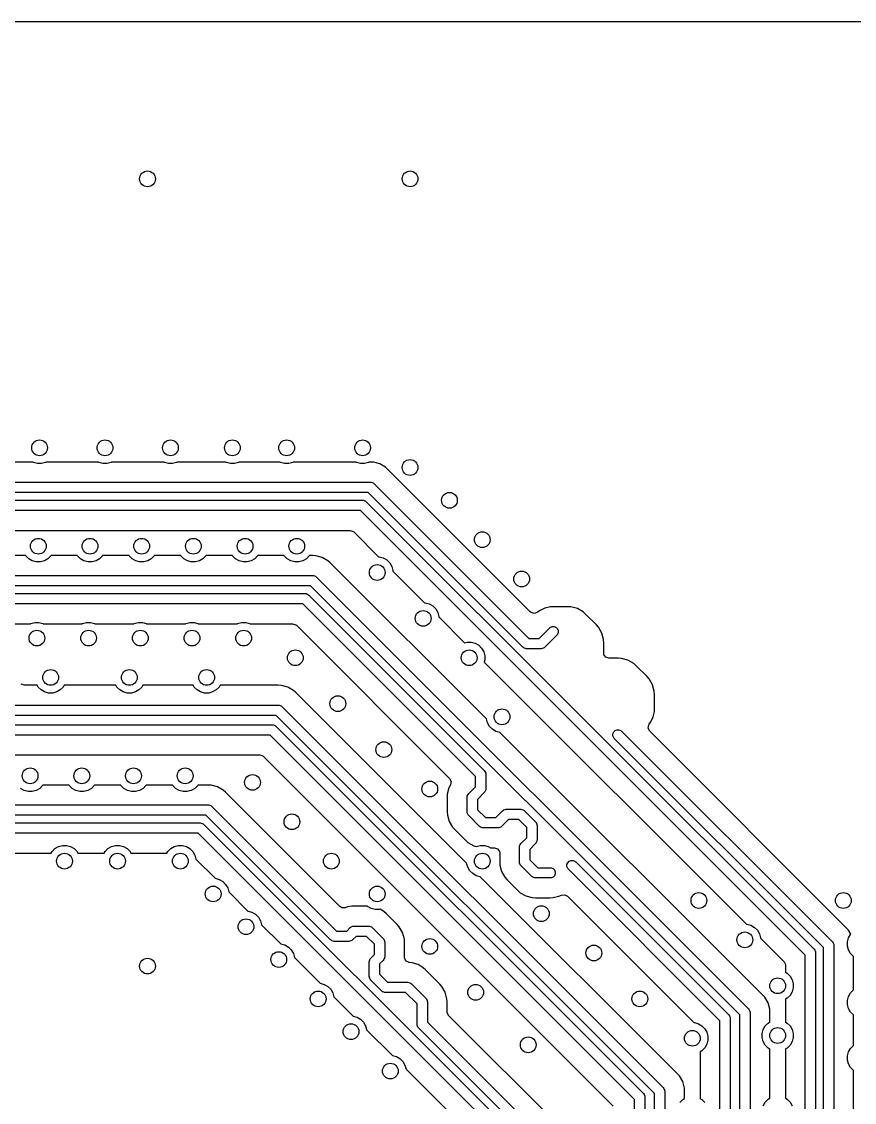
# Model space of a CAD drawing. Header units: inches. Extents: x 5.8 to 18, y -6.4 to -1.3.
# Drawn here: x 14.84 to 15.474, y -4.842 to -4.018 of the extents above; entities that cross this region are included whole.
import ezdxf

# ---------------------------------------------------------------- set-up
doc = ezdxf.new("R2010")
doc.units = ezdxf.units.IN
doc.header["$MEASUREMENT"] = 0
doc.layers.add('F.Cu', color=13, linetype='CONTINUOUS', true_color=0xc83434)

msp = doc.modelspace()

# ---------------------------------------------------------------- linework, layer by layer
at = {"layer": 'F.Cu', "linetype": 'CONTINUOUS'}
for p, q in [((14.19866, -4.01842), (17.89945, -4.01842)), ((14.84845, -4.35418), (14.81313, -4.35418)), ((14.84873, -4.35434), (14.84845, -4.35418)), ((14.85176, -4.35515), (14.84873, -4.35434)), ((14.85489, -4.35515), (14.85176, -4.35515)), ((14.85792, -4.35434), (14.85489, -4.35515)), ((14.85821, -4.35418), (14.85792, -4.35434)), ((14.89829, -4.35418), (14.85821, -4.35418)), ((14.89857, -4.35434), (14.89829, -4.35418)), ((14.9016, -4.35515), (14.89857, -4.35434)), ((14.90474, -4.35515), (14.9016, -4.35515)), ((14.90776, -4.35434), (14.90474, -4.35515)), ((14.90805, -4.35418), (14.90776, -4.35434)), ((14.94815, -4.35418), (14.90805, -4.35418)), ((14.94844, -4.35434), (14.94815, -4.35418)), ((14.95146, -4.35515), (14.94844, -4.35434)), ((14.9546, -4.35515), (14.95146, -4.35515)), ((14.95763, -4.35434), (14.9546, -4.35515)), ((14.95791, -4.35418), (14.95763, -4.35434)), ((14.99534, -4.35418), (14.95791, -4.35418)), ((14.99562, -4.35434), (14.99534, -4.35418)), ((14.99865, -4.35515), (14.99562, -4.35434)), ((15.00178, -4.35515), (14.99865, -4.35515)), ((15.00481, -4.35434), (15.00178, -4.35515)), ((15.0051, -4.35418), (15.00481, -4.35434)), ((15.03669, -4.35418), (15.0051, -4.35418)), ((15.03698, -4.35434), (15.03669, -4.35418)), ((15.04001, -4.35515), (15.03698, -4.35434)), ((15.04314, -4.35515), (15.04001, -4.35515)), ((15.04617, -4.35434), (15.04314, -4.35515)), ((15.04646, -4.35418), (15.04617, -4.35434)), ((15.09451, -4.35418), (15.04646, -4.35418)), ((15.09479, -4.35434), (15.09451, -4.35418)), ((15.09782, -4.35515), (15.09479, -4.35434)), ((15.10096, -4.35515), (15.09782, -4.35515)), ((15.10398, -4.35434), (15.10096, -4.35515)), ((15.10427, -4.35418), (15.10398, -4.35434)), ((15.10511, -4.35418), (15.10427, -4.35418)), ((15.10763, -4.35423), (15.10511, -4.35418)), ((15.11252, -4.3555), (15.10763, -4.35423)), ((15.11689, -4.35802), (15.11252, -4.3555)), ((15.11871, -4.35974), (15.11689, -4.35802)), ((15.22713, -4.46836), (15.11871, -4.35974)), ((14.48809, -4.36931), (15.10516, -4.36931)), ((15.10516, -4.36931), (15.10593, -4.36939)), ((15.10593, -4.36939), (15.10734, -4.36997)), ((15.10734, -4.36997), (15.10794, -4.37046)), ((15.10794, -4.37046), (15.22596, -4.48848)), ((15.10353, -4.37719), (14.48646, -4.37719)), ((15.22155, -4.49521), (15.10353, -4.37719)), ((14.50797, -4.38317), (15.09941, -4.38317)), ((15.09941, -4.38317), (15.10018, -4.38324)), ((15.10018, -4.38324), (15.1016, -4.38383)), ((15.1016, -4.38383), (15.10219, -4.38432)), ((15.10219, -4.38432), (15.44334, -4.72546)), ((15.09778, -4.39104), (14.5096, -4.39104)), ((15.43661, -4.72988), (15.09778, -4.39104)), ((14.6211, -4.40622), (15.0898, -4.40622)), ((15.0898, -4.40622), (15.09215, -4.40698)), ((15.09215, -4.40698), (15.09263, -4.40739)), ((15.09263, -4.40739), (15.1116, -4.42634)), ((14.84281, -4.42544), (14.82263, -4.42544)), ((14.84288, -4.42556), (14.84281, -4.42544)), ((14.84509, -4.42777), (14.84288, -4.42556)), ((14.84781, -4.42934), (14.84509, -4.42777)), ((14.85083, -4.43015), (14.84781, -4.42934)), ((14.85397, -4.43015), (14.85083, -4.43015)), ((14.857, -4.42934), (14.85397, -4.43015)), ((14.85971, -4.42777), (14.857, -4.42934)), ((14.86193, -4.42556), (14.85971, -4.42777)), ((14.862, -4.42544), (14.86193, -4.42556)), ((14.88218, -4.42544), (14.862, -4.42544)), ((14.88225, -4.42556), (14.88218, -4.42544)), ((14.88446, -4.42777), (14.88225, -4.42556)), ((14.88718, -4.42934), (14.88446, -4.42777)), ((14.8902, -4.43015), (14.88718, -4.42934)), ((14.89334, -4.43015), (14.8902, -4.43015)), ((14.89637, -4.42934), (14.89334, -4.43015)), ((14.89908, -4.42777), (14.89637, -4.42934)), ((14.9013, -4.42556), (14.89908, -4.42777)), ((14.90137, -4.42544), (14.9013, -4.42556)), ((14.92155, -4.42544), (14.90137, -4.42544)), ((14.92162, -4.42556), (14.92155, -4.42544)), ((14.92383, -4.42777), (14.92162, -4.42556)), ((14.92655, -4.42934), (14.92383, -4.42777)), ((14.92957, -4.43015), (14.92655, -4.42934)), ((14.93271, -4.43015), (14.92957, -4.43015)), ((14.93574, -4.42934), (14.93271, -4.43015)), ((14.93845, -4.42777), (14.93574, -4.42934)), ((14.94067, -4.42556), (14.93845, -4.42777)), ((14.94074, -4.42544), (14.94067, -4.42556)), ((14.96092, -4.42544), (14.94074, -4.42544)), ((14.96099, -4.42556), (14.96092, -4.42544)), ((14.9632, -4.42777), (14.96099, -4.42556)), ((14.96592, -4.42934), (14.9632, -4.42777)), ((14.96894, -4.43015), (14.96592, -4.42934)), ((14.97208, -4.43015), (14.96894, -4.43015)), ((14.97511, -4.42934), (14.97208, -4.43015)), ((14.97782, -4.42777), (14.97511, -4.42934)), ((14.98004, -4.42556), (14.97782, -4.42777)), ((14.98011, -4.42544), (14.98004, -4.42556)), ((15.00029, -4.42544), (14.98011, -4.42544)), ((15.00036, -4.42556), (15.00029, -4.42544)), ((15.00257, -4.42777), (15.00036, -4.42556)), ((15.00529, -4.42934), (15.00257, -4.42777)), ((15.00831, -4.43015), (15.00529, -4.42934)), ((15.01145, -4.43015), (15.00831, -4.43015)), ((15.01448, -4.42934), (15.01145, -4.43015)), ((15.01719, -4.42777), (15.01448, -4.42934)), ((15.01941, -4.42556), (15.01719, -4.42777)), ((15.01948, -4.42544), (15.01941, -4.42556)), ((15.03966, -4.42544), (15.01948, -4.42544)), ((15.03973, -4.42556), (15.03966, -4.42544)), ((15.04194, -4.42777), (15.03973, -4.42556)), ((15.04466, -4.42934), (15.04194, -4.42777)), ((15.04768, -4.43015), (15.04466, -4.42934)), ((15.05082, -4.43015), (15.04768, -4.43015)), ((15.05385, -4.42934), (15.05082, -4.43015)), ((15.05656, -4.42777), (15.05385, -4.42934)), ((15.05878, -4.42556), (15.05656, -4.42777)), ((15.05885, -4.42544), (15.05878, -4.42556)), ((15.06122, -4.42544), (15.05885, -4.42544)), ((15.06373, -4.42549), (15.06122, -4.42544)), ((15.06862, -4.42676), (15.06373, -4.42549)), ((15.07299, -4.42928), (15.06862, -4.42676)), ((15.07481, -4.431), (15.07299, -4.42928)), ((15.19365, -4.54976), (15.07481, -4.431)), ((15.1116, -4.42634), (15.11212, -4.42634)), ((15.11212, -4.42634), (15.11515, -4.42715)), ((15.11515, -4.42715), (15.11786, -4.42872)), ((15.11786, -4.42872), (15.12008, -4.43094)), ((15.12008, -4.43094), (15.12164, -4.43365)), ((15.12164, -4.43365), (15.12246, -4.43668)), ((15.12246, -4.43668), (15.12246, -4.43719)), ((15.12246, -4.43719), (15.14662, -4.46134)), ((14.62811, -4.44043), (15.0613, -4.44043)), ((15.0613, -4.44043), (15.06207, -4.44051)), ((15.06207, -4.44051), (15.06207, -4.44051)), ((15.06207, -4.44051), (15.06207, -4.44051)), ((15.06207, -4.44051), (15.06349, -4.4411)), ((15.06349, -4.4411), (15.06408, -4.44159)), ((15.06408, -4.44159), (15.39334, -4.77086)), ((15.05967, -4.44831), (14.62648, -4.44831)), ((14.6265, -4.45431), (15.05555, -4.45431)), ((15.05555, -4.45431), (15.05632, -4.45439)), ((15.05632, -4.45439), (15.05774, -4.45497)), ((15.05774, -4.45497), (15.05834, -4.45546)), ((15.05834, -4.45546), (15.19211, -4.58924)), ((15.38661, -4.77527), (15.05967, -4.44831)), ((15.05392, -4.46219), (14.62813, -4.46219)), ((15.18539, -4.59366), (15.05392, -4.46219)), ((15.14662, -4.46134), (15.14712, -4.46134)), ((15.14712, -4.46134), (15.15015, -4.46215)), ((15.15015, -4.46215), (15.15286, -4.46372)), ((15.15286, -4.46372), (15.15508, -4.46594)), ((15.15508, -4.46594), (15.15664, -4.46865)), ((15.15664, -4.46865), (15.15746, -4.47168)), ((15.15746, -4.47168), (15.15746, -4.47217)), ((15.15746, -4.47217), (15.17713, -4.49184)), ((15.22767, -4.46881), (15.22713, -4.46836)), ((15.23003, -4.46953), (15.22767, -4.46881)), ((15.23237, -4.46872), (15.23003, -4.46953)), ((15.23415, -4.46738), (15.23237, -4.46872)), ((15.23812, -4.46547), (15.23415, -4.46738)), ((15.24242, -4.46448), (15.23812, -4.46547)), ((15.24459, -4.46441), (15.24242, -4.46448)), ((15.25567, -4.46441), (15.24459, -4.46441)), ((15.25812, -4.46451), (15.25567, -4.46441)), ((15.26296, -4.46583), (15.25812, -4.46451)), ((15.26731, -4.46832), (15.26296, -4.46583)), ((15.26913, -4.47001), (15.26731, -4.46832)), ((15.27748, -4.47816), (15.26913, -4.47001)), ((14.81676, -4.47728), (14.84651, -4.47728)), ((14.84651, -4.47728), (14.84672, -4.47715)), ((14.84672, -4.47715), (14.84975, -4.47634)), ((14.84975, -4.47634), (14.85289, -4.47634)), ((14.85289, -4.47634), (14.85591, -4.47715)), ((14.85591, -4.47715), (14.85613, -4.47728)), ((14.85613, -4.47728), (14.88588, -4.47728)), ((14.88588, -4.47728), (14.88609, -4.47715)), ((14.88609, -4.47715), (14.88912, -4.47634)), ((14.88912, -4.47634), (14.89226, -4.47634)), ((14.89226, -4.47634), (14.89528, -4.47715)), ((14.89528, -4.47715), (14.8955, -4.47728)), ((14.8955, -4.47728), (14.92525, -4.47728)), ((14.92525, -4.47728), (14.92546, -4.47715)), ((14.92546, -4.47715), (14.92849, -4.47634)), ((14.92849, -4.47634), (14.93163, -4.47634)), ((14.93163, -4.47634), (14.93465, -4.47715)), ((14.93465, -4.47715), (14.93487, -4.47728)), ((14.93487, -4.47728), (14.96462, -4.47728)), ((14.96462, -4.47728), (14.96483, -4.47715)), ((14.96483, -4.47715), (14.96786, -4.47634)), ((14.96786, -4.47634), (14.971, -4.47634)), ((14.971, -4.47634), (14.97402, -4.47715)), ((14.97402, -4.47715), (14.97424, -4.47728)), ((14.97424, -4.47728), (15.00399, -4.47728)), ((15.00399, -4.47728), (15.0042, -4.47715)), ((15.0042, -4.47715), (15.00723, -4.47634)), ((15.00723, -4.47634), (15.01037, -4.47634)), ((15.01037, -4.47634), (15.01339, -4.47715)), ((15.01339, -4.47715), (15.01361, -4.47728)), ((15.01361, -4.47728), (15.0461, -4.47728)), ((15.0461, -4.47728), (15.04845, -4.47804)), ((15.04845, -4.47804), (15.04893, -4.47845)), ((15.04893, -4.47845), (15.16567, -4.59538)), ((15.23384, -4.48848), (15.24174, -4.48057)), ((15.24174, -4.48057), (15.24234, -4.48008)), ((15.24234, -4.48008), (15.24376, -4.47949)), ((15.24376, -4.47949), (15.24529, -4.47948)), ((15.24529, -4.47948), (15.24671, -4.48007)), ((15.24671, -4.48007), (15.2478, -4.48116)), ((15.27914, -4.47997), (15.27748, -4.47816)), ((15.28165, -4.48439), (15.27914, -4.47997)), ((15.22596, -4.48848), (15.23384, -4.48848)), ((15.24731, -4.48613), (15.23826, -4.4952)), ((15.2478, -4.48553), (15.24731, -4.48613)), ((15.2478, -4.48116), (15.24839, -4.48257)), ((15.24839, -4.48411), (15.2478, -4.48553)), ((15.24839, -4.48257), (15.24839, -4.48411)), ((15.28296, -4.48929), (15.28165, -4.48439)), ((15.17713, -4.49184), (15.17898, -4.49134)), ((15.17898, -4.49134), (15.18212, -4.49134)), ((15.18212, -4.49134), (15.18515, -4.49215)), ((15.18515, -4.49215), (15.18786, -4.49372)), ((15.18786, -4.49372), (15.19008, -4.49594)), ((15.19008, -4.49594), (15.19164, -4.49865)), ((15.22214, -4.49569), (15.22155, -4.49521)), ((15.22256, -4.49587), (15.22214, -4.49569)), ((15.22356, -4.49628), (15.22256, -4.49587)), ((15.22433, -4.49636), (15.22356, -4.49628)), ((15.23547, -4.49636), (15.22433, -4.49636)), ((15.23624, -4.49628), (15.23547, -4.49636)), ((15.23695, -4.49599), (15.23624, -4.49628)), ((15.23624, -4.49628), (15.23624, -4.49628)), ((15.23624, -4.49628), (15.23624, -4.49628)), ((15.23766, -4.49569), (15.23695, -4.49599)), ((15.23826, -4.4952), (15.23766, -4.49569)), ((15.23766, -4.49569), (15.23766, -4.49569)), ((15.23766, -4.49569), (15.23766, -4.49569)), ((15.28305, -4.49178), (15.28296, -4.48929)), ((15.28305, -4.49959), (15.28305, -4.49178)), ((15.19164, -4.49865), (15.19246, -4.50168)), ((15.19246, -4.50482), (15.19196, -4.50666)), ((15.19246, -4.50168), (15.19246, -4.50482)), ((15.28324, -4.50082), (15.28305, -4.49959)), ((15.2847, -4.50282), (15.28324, -4.50082)), ((15.28705, -4.50359), (15.2847, -4.50282)), ((15.2942, -4.50359), (15.28705, -4.50359)), ((15.29664, -4.50374), (15.2942, -4.50359)), ((15.3015, -4.50514), (15.29664, -4.50374)), ((15.30588, -4.50768), (15.3015, -4.50514)), ((15.19196, -4.50666), (15.39177, -4.70634)), ((15.30772, -4.50938), (15.30588, -4.50768)), ((15.31606, -4.51753), (15.30772, -4.50938)), ((15.31772, -4.51934), (15.31606, -4.51753)), ((15.32023, -4.52376), (15.31772, -4.51934)), ((14.84157, -4.52426), (14.83922, -4.52349)), ((14.85153, -4.52426), (14.84157, -4.52426)), ((14.85228, -4.52556), (14.85153, -4.52426)), ((14.8545, -4.52777), (14.85228, -4.52556)), ((14.85722, -4.52934), (14.8545, -4.52777)), ((14.86024, -4.53015), (14.85722, -4.52934)), ((14.86338, -4.53015), (14.86024, -4.53015)), ((14.86641, -4.52934), (14.86338, -4.53015)), ((14.86912, -4.52777), (14.86641, -4.52934)), ((14.87134, -4.52556), (14.86912, -4.52777)), ((14.87209, -4.52426), (14.87134, -4.52556)), ((14.91145, -4.52426), (14.87209, -4.52426)), ((14.91221, -4.52556), (14.91145, -4.52426)), ((14.91442, -4.52777), (14.91221, -4.52556)), ((14.91714, -4.52934), (14.91442, -4.52777)), ((14.92016, -4.53015), (14.91714, -4.52934)), ((14.9233, -4.53015), (14.92016, -4.53015)), ((14.92633, -4.52934), (14.9233, -4.53015)), ((14.92904, -4.52777), (14.92633, -4.52934)), ((14.93126, -4.52556), (14.92904, -4.52777)), ((14.93201, -4.52426), (14.93126, -4.52556)), ((14.97031, -4.52426), (14.93201, -4.52426)), ((14.97106, -4.52556), (14.97031, -4.52426)), ((14.97328, -4.52777), (14.97106, -4.52556)), ((14.976, -4.52934), (14.97328, -4.52777)), ((14.97902, -4.53015), (14.976, -4.52934)), ((14.98216, -4.53015), (14.97902, -4.53015)), ((14.98519, -4.52934), (14.98216, -4.53015)), ((14.9879, -4.52777), (14.98519, -4.52934)), ((14.99012, -4.52556), (14.9879, -4.52777)), ((14.99087, -4.52426), (14.99012, -4.52556)), ((15.03504, -4.52426), (14.99087, -4.52426)), ((15.03755, -4.52431), (15.03504, -4.52426)), ((15.04244, -4.52558), (15.03755, -4.52431)), ((15.04681, -4.5281), (15.04244, -4.52558)), ((15.04863, -4.52982), (15.04681, -4.5281)), ((15.17865, -4.65984), (15.04863, -4.52982)), ((15.32154, -4.52866), (15.32023, -4.52376)), ((15.32163, -4.53115), (15.32154, -4.52866)), ((15.32163, -4.5421), (15.32163, -4.53115)), ((14.8298, -4.53931), (15.03516, -4.53931)), ((15.03516, -4.53931), (15.03593, -4.53939)), ((15.03593, -4.53939), (15.03734, -4.53997)), ((15.03734, -4.53997), (15.03794, -4.54046)), ((15.03794, -4.54046), (15.32834, -4.83086)), ((15.32075, -4.54835), (15.32162, -4.54423)), ((15.32162, -4.54423), (15.32163, -4.5421)), ((14.6188, -4.55431), (15.03055, -4.55431)), ((15.03353, -4.54719), (14.82817, -4.54719)), ((15.03055, -4.55431), (15.03132, -4.55439)), ((15.03132, -4.55439), (15.03274, -4.55497)), ((15.03274, -4.55497), (15.03334, -4.55546)), ((15.32161, -4.83527), (15.03353, -4.54719)), ((15.19365, -4.54982), (15.19365, -4.54976)), ((15.19446, -4.55284), (15.19365, -4.54982)), ((15.19602, -4.55556), (15.19446, -4.55284)), ((15.31695, -4.5569), (15.31734, -4.55446)), ((15.31734, -4.55446), (15.31769, -4.55389)), ((15.31769, -4.55389), (15.31897, -4.55218)), ((15.31897, -4.55218), (15.32075, -4.54835)), ((15.02892, -4.56219), (14.61717, -4.56219)), ((15.30661, -4.83988), (15.02892, -4.56219)), ((15.03334, -4.55546), (15.31334, -4.83546)), ((15.19824, -4.55777), (15.19602, -4.55556)), ((15.20096, -4.55934), (15.19824, -4.55777)), ((15.20398, -4.56015), (15.20096, -4.55934)), ((15.20404, -4.56015), (15.20398, -4.56015)), ((15.40404, -4.76003), (15.20404, -4.56015)), ((15.29006, -4.56124), (15.29064, -4.55982)), ((15.29006, -4.56278), (15.29006, -4.56124)), ((15.29064, -4.5642), (15.29006, -4.56278)), ((15.29064, -4.55982), (15.29173, -4.55873)), ((15.29173, -4.55873), (15.29315, -4.55815)), ((15.29315, -4.55815), (15.29469, -4.55815)), ((15.29469, -4.55815), (15.2961, -4.55873)), ((15.2961, -4.55873), (15.2967, -4.55922)), ((15.2967, -4.55922), (15.45721, -4.71972)), ((15.31808, -4.55911), (15.31695, -4.5569)), ((15.46784, -4.70907), (15.31808, -4.55911)), ((15.29113, -4.56479), (15.29064, -4.5642)), ((15.45049, -4.72413), (15.29113, -4.56479)), ((14.61721, -4.57728), (15.0211, -4.57728)), ((15.0211, -4.57728), (15.02345, -4.57804)), ((15.02345, -4.57804), (15.02393, -4.57845)), ((15.02393, -4.57845), (15.29027, -4.84499)), ((15.16567, -4.59538), (15.16679, -4.59759)), ((15.18539, -4.60154), (15.18539, -4.59366)), ((15.19211, -4.58924), (15.1926, -4.58984)), ((15.1926, -4.58984), (15.19319, -4.59126)), ((15.19319, -4.59126), (15.19327, -4.59203)), ((15.19327, -4.59203), (15.19327, -4.60317)), ((14.84155, -4.60434), (14.83883, -4.60277)), ((14.84457, -4.60515), (14.84155, -4.60434)), ((14.85074, -4.60434), (14.84771, -4.60515)), ((14.85345, -4.60277), (14.85074, -4.60434)), ((14.85567, -4.60056), (14.85345, -4.60277)), ((14.85585, -4.60024), (14.85567, -4.60056)), ((14.8758, -4.60024), (14.85585, -4.60024)), ((14.87599, -4.60056), (14.8758, -4.60024)), ((14.8782, -4.60277), (14.87599, -4.60056)), ((14.88092, -4.60434), (14.8782, -4.60277)), ((14.88394, -4.60515), (14.88092, -4.60434)), ((14.89011, -4.60434), (14.88708, -4.60515)), ((14.89282, -4.60277), (14.89011, -4.60434)), ((14.89504, -4.60056), (14.89282, -4.60277)), ((14.89522, -4.60024), (14.89504, -4.60056)), ((14.91517, -4.60024), (14.89522, -4.60024)), ((14.91536, -4.60056), (14.91517, -4.60024)), ((14.91757, -4.60277), (14.91536, -4.60056)), ((14.92029, -4.60434), (14.91757, -4.60277)), ((14.92331, -4.60515), (14.92029, -4.60434)), ((14.92948, -4.60434), (14.92645, -4.60515)), ((14.93219, -4.60277), (14.92948, -4.60434)), ((14.93441, -4.60056), (14.93219, -4.60277)), ((14.93459, -4.60024), (14.93441, -4.60056)), ((14.95454, -4.60024), (14.93459, -4.60024)), ((14.95473, -4.60056), (14.95454, -4.60024)), ((14.95694, -4.60277), (14.95473, -4.60056)), ((14.95966, -4.60434), (14.95694, -4.60277)), ((14.96268, -4.60515), (14.95966, -4.60434)), ((14.96885, -4.60434), (14.96582, -4.60515)), ((14.97156, -4.60277), (14.96885, -4.60434)), ((14.97378, -4.60056), (14.97156, -4.60277)), ((14.97396, -4.60024), (14.97378, -4.60056)), ((14.98149, -4.60024), (14.97396, -4.60024)), ((14.98401, -4.60029), (14.98149, -4.60024)), ((14.9889, -4.60157), (14.98401, -4.60029)), ((14.99327, -4.60408), (14.9889, -4.60157)), ((14.99509, -4.6058), (14.99327, -4.60408)), ((15.16518, -4.60231), (15.16392, -4.60717)), ((15.16636, -4.60009), (15.16518, -4.60231)), ((15.1664, -4.60003), (15.16636, -4.60009)), ((15.16679, -4.59759), (15.1664, -4.60003)), ((15.18019, -4.60674), (15.18539, -4.60154)), ((15.19302, -4.60434), (15.1926, -4.60536)), ((15.19319, -4.60394), (15.19302, -4.60434)), ((15.19327, -4.60317), (15.19319, -4.60394)), ((14.84771, -4.60515), (14.84457, -4.60515)), ((14.88708, -4.60515), (14.88394, -4.60515)), ((14.92645, -4.60515), (14.92331, -4.60515)), ((14.96582, -4.60515), (14.96268, -4.60515)), ((15.08205, -4.69277), (14.99509, -4.6058)), ((15.16392, -4.60717), (15.16388, -4.60966)), ((15.16388, -4.60966), (15.16388, -4.62059)), ((15.17904, -4.60953), (15.17911, -4.60876)), ((15.17904, -4.62067), (15.17904, -4.60953)), ((15.17911, -4.60876), (15.1797, -4.60734)), ((15.1797, -4.60734), (15.18019, -4.60674)), ((15.19211, -4.60595), (15.18691, -4.61116)), ((15.18691, -4.61116), (15.18691, -4.61904)), ((15.1926, -4.60536), (15.19211, -4.60595)), ((14.55461, -4.61526), (14.9815, -4.61526)), ((14.9815, -4.61526), (14.98226, -4.61533)), ((14.98226, -4.61533), (14.98368, -4.61592)), ((14.98368, -4.61592), (14.98428, -4.61641)), ((14.98428, -4.61641), (15.07945, -4.71157)), ((15.16388, -4.62059), (15.16395, -4.6231)), ((15.17911, -4.62144), (15.17904, -4.62067)), ((15.18691, -4.61904), (15.19295, -4.62508)), ((15.20083, -4.62508), (15.20603, -4.61987)), ((15.20603, -4.61987), (15.20663, -4.61938)), ((15.20663, -4.61938), (15.20705, -4.61921)), ((15.20705, -4.61921), (15.20805, -4.6188)), ((15.20805, -4.6188), (15.20882, -4.61872)), ((15.20882, -4.61872), (15.21996, -4.61872)), ((15.21996, -4.61872), (15.22073, -4.6188)), ((15.22073, -4.6188), (15.22215, -4.61938)), ((15.22215, -4.61938), (15.22274, -4.61987)), ((15.22274, -4.61987), (15.23109, -4.62822)), ((14.97987, -4.62313), (14.55624, -4.62313)), ((14.56035, -4.62911), (14.97575, -4.62911)), ((14.97575, -4.62911), (14.97652, -4.62919)), ((15.07503, -4.7183), (14.97987, -4.62313)), ((15.16395, -4.6231), (15.16528, -4.628)), ((15.16528, -4.628), (15.16786, -4.63236)), ((15.1797, -4.62286), (15.17911, -4.62144)), ((15.18019, -4.62345), (15.1797, -4.62286)), ((15.18853, -4.6318), (15.18019, -4.62345)), ((15.19295, -4.62508), (15.20083, -4.62508)), ((15.21045, -4.62659), (15.20524, -4.6318)), ((15.21833, -4.62659), (15.21045, -4.62659)), ((15.22437, -4.63263), (15.21833, -4.62659)), ((15.23109, -4.62822), (15.23158, -4.62882)), ((15.23158, -4.62882), (15.23158, -4.62882)), ((15.23158, -4.62882), (15.23217, -4.63024)), ((14.97412, -4.63699), (14.56199, -4.63699)), ((15.24161, -4.90449), (14.97412, -4.63699)), ((14.97652, -4.62919), (14.97794, -4.62978)), ((14.97794, -4.62978), (14.97853, -4.63027)), ((14.97853, -4.63027), (15.24834, -4.90007)), ((15.16786, -4.63236), (15.16962, -4.63418)), ((15.16962, -4.63418), (15.17783, -4.64239)), ((15.18913, -4.63229), (15.18853, -4.6318)), ((15.1893, -4.63236), (15.18913, -4.63229)), ((15.19055, -4.63288), (15.1893, -4.63236)), ((15.19132, -4.63295), (15.19055, -4.63288)), ((15.20246, -4.63295), (15.19132, -4.63295)), ((15.20323, -4.63288), (15.20246, -4.63295)), ((15.20465, -4.63229), (15.20323, -4.63288)), ((15.20524, -4.6318), (15.20465, -4.63229)), ((15.22437, -4.64052), (15.22437, -4.63263)), ((15.23217, -4.63024), (15.23224, -4.631)), ((15.23224, -4.631), (15.23224, -4.64215)), ((15.17783, -4.64239), (15.17966, -4.64412)), ((15.17966, -4.64412), (15.18406, -4.64668)), ((15.21923, -4.6462), (15.21952, -4.6455)), ((15.21952, -4.6455), (15.21952, -4.64549)), ((15.21952, -4.64549), (15.21952, -4.64549)), ((15.21952, -4.64549), (15.21953, -4.64549)), ((15.21953, -4.64549), (15.22001, -4.6449)), ((15.22001, -4.6449), (15.22437, -4.64052)), ((15.2311, -4.64492), (15.22673, -4.6493)), ((15.23158, -4.64434), (15.2311, -4.64492)), ((15.23188, -4.64361), (15.23158, -4.64433)), ((15.23158, -4.64433), (15.23158, -4.64433)), ((15.23158, -4.64433), (15.23158, -4.64433)), ((15.23158, -4.64433), (15.23158, -4.64434)), ((15.23217, -4.64291), (15.23188, -4.64361)), ((15.23224, -4.64215), (15.23217, -4.6429)), ((15.23217, -4.6429), (15.23217, -4.64291)), ((15.23217, -4.64291), (15.23217, -4.64291)), ((15.23217, -4.64291), (15.23217, -4.64291)), ((14.83488, -4.65208), (14.86216, -4.65208)), ((14.86216, -4.65208), (14.86282, -4.65094)), ((14.86282, -4.65094), (14.86503, -4.64872)), ((14.86503, -4.64872), (14.86775, -4.64715)), ((14.86775, -4.64715), (14.87078, -4.64634)), ((14.87078, -4.64634), (14.87391, -4.64634)), ((14.87391, -4.64634), (14.87694, -4.64715)), ((14.87694, -4.64715), (14.87965, -4.64872)), ((14.87965, -4.64872), (14.88187, -4.65094)), ((14.88187, -4.65094), (14.88253, -4.65208)), ((14.88253, -4.65208), (14.90257, -4.65208)), ((14.90257, -4.65208), (14.90323, -4.65094)), ((14.90323, -4.65094), (14.90545, -4.64872)), ((14.90545, -4.64872), (14.90816, -4.64715)), ((14.90816, -4.64715), (14.91119, -4.64634)), ((14.91119, -4.64634), (14.91432, -4.64634)), ((14.91432, -4.64634), (14.91735, -4.64715)), ((14.91735, -4.64715), (14.92007, -4.64872)), ((14.92007, -4.64872), (14.92228, -4.65094)), ((14.92228, -4.65094), (14.92294, -4.65208)), ((14.92294, -4.65208), (14.95036, -4.65208)), ((14.95036, -4.65208), (14.95102, -4.65094)), ((14.95102, -4.65094), (14.95324, -4.64872)), ((14.95324, -4.64872), (14.95596, -4.64715)), ((14.95596, -4.64715), (14.95898, -4.64634)), ((14.95898, -4.64634), (14.96212, -4.64634)), ((14.96212, -4.64634), (14.96515, -4.64715)), ((14.96515, -4.64715), (14.96786, -4.64872)), ((14.96786, -4.64872), (14.97008, -4.65094)), ((14.97008, -4.65094), (14.97165, -4.65365)), ((14.97165, -4.65365), (14.97246, -4.65668)), ((15.18406, -4.64668), (15.18589, -4.64719)), ((15.18589, -4.64719), (15.18596, -4.64715)), ((15.18596, -4.64715), (15.18898, -4.64634)), ((15.18898, -4.64634), (15.19212, -4.64634)), ((15.19212, -4.64634), (15.19515, -4.64715)), ((15.19515, -4.64715), (15.19686, -4.64815)), ((15.19686, -4.64815), (15.19984, -4.64815)), ((15.19984, -4.64815), (15.20219, -4.64891)), ((15.20219, -4.64891), (15.20365, -4.65091)), ((15.20365, -4.65091), (15.20384, -4.65215)), ((15.20384, -4.65215), (15.20384, -4.65877)), ((15.21886, -4.64768), (15.21893, -4.64692)), ((15.21886, -4.6588), (15.21886, -4.64768)), ((15.21893, -4.64691), (15.21923, -4.6462)), ((15.21893, -4.64692), (15.21893, -4.64691)), ((15.21893, -4.64691), (15.21893, -4.64691)), ((15.21893, -4.64692), (15.21893, -4.64692)), ((15.22673, -4.6493), (15.22673, -4.65717)), ((14.97246, -4.65668), (14.97246, -4.6567)), ((14.97246, -4.6567), (14.9871, -4.67134)), ((15.17946, -4.66284), (15.17865, -4.65984)), ((15.20384, -4.65877), (15.20393, -4.66126)), ((15.20393, -4.66126), (15.20524, -4.66616)), ((15.21893, -4.65956), (15.21886, -4.6588)), ((15.21893, -4.65957), (15.21893, -4.65956)), ((15.21893, -4.65956), (15.21893, -4.65956)), ((15.21893, -4.65956), (15.21893, -4.65956)), ((15.21923, -4.66028), (15.21893, -4.65957)), ((15.21952, -4.66098), (15.21923, -4.66028)), ((15.21952, -4.66099), (15.21952, -4.66098)), ((15.22001, -4.66158), (15.21952, -4.66099)), ((15.21952, -4.66099), (15.21952, -4.66099)), ((15.21952, -4.66099), (15.21952, -4.66099)), ((15.22835, -4.66995), (15.22001, -4.66158)), ((15.22673, -4.65717), (15.23278, -4.66323)), ((15.25508, -4.66087), (15.25566, -4.65945)), ((15.25508, -4.6624), (15.25508, -4.66087)), ((15.25566, -4.65945), (15.25675, -4.65836)), ((15.25675, -4.65836), (15.25817, -4.65777)), ((15.25817, -4.65777), (15.25971, -4.65777)), ((15.25971, -4.65777), (15.26112, -4.65836)), ((15.26112, -4.65836), (15.26172, -4.65885)), ((15.26172, -4.65885), (15.37834, -4.77546)), ((15.18102, -4.66556), (15.17946, -4.66284)), ((15.18324, -4.66777), (15.18102, -4.66556)), ((15.18596, -4.66934), (15.18324, -4.66777)), ((15.18896, -4.67015), (15.18596, -4.66934)), ((15.33892, -4.82011), (15.18896, -4.67015)), ((15.20524, -4.66616), (15.20775, -4.67058)), ((15.22895, -4.67044), (15.22835, -4.66995)), ((15.23278, -4.66323), (15.24226, -4.66323)), ((15.24226, -4.66323), (15.24303, -4.6633)), ((15.24303, -4.6633), (15.24445, -4.66389)), ((15.24445, -4.66389), (15.24554, -4.66498)), ((15.24554, -4.66935), (15.24445, -4.67044)), ((15.24554, -4.66498), (15.24613, -4.6664)), ((15.24613, -4.66793), (15.24554, -4.66935)), ((15.24613, -4.6664), (15.24613, -4.66793)), ((15.25566, -4.66382), (15.25508, -4.6624)), ((15.25615, -4.66442), (15.25566, -4.66382)), ((15.37161, -4.77988), (15.25615, -4.66442)), ((14.9871, -4.67134), (14.98712, -4.67134)), ((14.98712, -4.67134), (14.99015, -4.67215)), ((14.99015, -4.67215), (14.99286, -4.67372)), ((14.99286, -4.67372), (14.99508, -4.67594)), ((14.99508, -4.67594), (14.99664, -4.67865)), ((15.20775, -4.67058), (15.20943, -4.67241)), ((15.20943, -4.67241), (15.21759, -4.68058)), ((15.22967, -4.67073), (15.22895, -4.67044)), ((15.22895, -4.67044), (15.22895, -4.67044)), ((15.22895, -4.67044), (15.22895, -4.67044)), ((15.23037, -4.67103), (15.22967, -4.67073)), ((15.23114, -4.6711), (15.23037, -4.67103)), ((15.23037, -4.67103), (15.23037, -4.67103)), ((15.23037, -4.67103), (15.23037, -4.67103)), ((15.24226, -4.6711), (15.23114, -4.6711)), ((15.24303, -4.67103), (15.24226, -4.6711)), ((15.24445, -4.67044), (15.24303, -4.67103)), ((14.99664, -4.67865), (14.99746, -4.68168)), ((14.99746, -4.68168), (14.99746, -4.6817)), ((14.99746, -4.6817), (15.0121, -4.69634)), ((15.21759, -4.68058), (15.21941, -4.68229)), ((15.21941, -4.68229), (15.22378, -4.68481)), ((15.22378, -4.68481), (15.22867, -4.68608)), ((15.22867, -4.68608), (15.23118, -4.68614)), ((15.23118, -4.68614), (15.2423, -4.68614)), ((15.2423, -4.68614), (15.2445, -4.68607)), ((15.2445, -4.68607), (15.2489, -4.68505)), ((15.2489, -4.68505), (15.25096, -4.68413)), ((15.25096, -4.68413), (15.25342, -4.68386)), ((15.25342, -4.68386), (15.25543, -4.68495)), ((15.25543, -4.68495), (15.35182, -4.78134)), ((15.08368, -4.69376), (15.08205, -4.69277)), ((15.08615, -4.69373), (15.08368, -4.69376)), ((15.08777, -4.69319), (15.08615, -4.69373)), ((15.09114, -4.6926), (15.08777, -4.69319)), ((15.0928, -4.69256), (15.09114, -4.6926)), ((15.10303, -4.69256), (15.0928, -4.69256)), ((15.10324, -4.69277), (15.10303, -4.69256)), ((15.10596, -4.69434), (15.10324, -4.69277)), ((15.10898, -4.69515), (15.10596, -4.69434)), ((15.11288, -4.69495), (15.11212, -4.69515)), ((15.11569, -4.69659), (15.11288, -4.69495)), ((15.0121, -4.69634), (15.01212, -4.69634)), ((15.01212, -4.69634), (15.01515, -4.69715)), ((15.01515, -4.69715), (15.01786, -4.69872)), ((15.01786, -4.69872), (15.02008, -4.70094)), ((15.02008, -4.70094), (15.02164, -4.70365)), ((15.11212, -4.69515), (15.10898, -4.69515)), ((15.11753, -4.69832), (15.11569, -4.69659)), ((15.12569, -4.70648), (15.11753, -4.69832)), ((15.02164, -4.70365), (15.02246, -4.70668)), ((15.02246, -4.70668), (15.02246, -4.7067)), ((15.02246, -4.7067), (15.0371, -4.72134)), ((15.08733, -4.71157), (15.09003, -4.70887)), ((15.09003, -4.70887), (15.09063, -4.70838)), ((15.09063, -4.70838), (15.09205, -4.70779)), ((15.09205, -4.70779), (15.09281, -4.70772)), ((15.09281, -4.70772), (15.10396, -4.70772)), ((15.10396, -4.70772), (15.10472, -4.70779)), ((15.10472, -4.70779), (15.10614, -4.70838)), ((15.10614, -4.70838), (15.10674, -4.70887)), ((15.10674, -4.70887), (15.11509, -4.71722)), ((15.12736, -4.70832), (15.12569, -4.70648)), ((15.12988, -4.71273), (15.12736, -4.70832)), ((15.39177, -4.70634), (15.39212, -4.70634)), ((15.39212, -4.70634), (15.39515, -4.70715)), ((15.39515, -4.70715), (15.39786, -4.70872)), ((15.39786, -4.70872), (15.40008, -4.71094)), ((15.40008, -4.71094), (15.40165, -4.71365)), ((15.46954, -4.71087), (15.46784, -4.70907)), ((15.47125, -4.71382), (15.46954, -4.71087)), ((15.07563, -4.71879), (15.07503, -4.7183)), ((15.07604, -4.71896), (15.07563, -4.71879)), ((15.07705, -4.71937), (15.07604, -4.71896)), ((15.07781, -4.71945), (15.07705, -4.71937)), ((15.08896, -4.71945), (15.07781, -4.71945)), ((15.07945, -4.71157), (15.08733, -4.71157)), ((15.08972, -4.71937), (15.08896, -4.71945)), ((15.09114, -4.71879), (15.08972, -4.71937)), ((15.09174, -4.7183), (15.09114, -4.71879)), ((15.09445, -4.71559), (15.09174, -4.7183)), ((15.10233, -4.71559), (15.09445, -4.71559)), ((15.10837, -4.72163), (15.10233, -4.71559)), ((15.11509, -4.71722), (15.11558, -4.71781)), ((15.11558, -4.71781), (15.11558, -4.71781)), ((15.11558, -4.71781), (15.11616, -4.71923)), ((15.11616, -4.71923), (15.11624, -4.72)), ((15.13119, -4.71763), (15.12988, -4.71273)), ((15.13128, -4.72013), (15.13119, -4.71763)), ((15.40165, -4.71365), (15.40246, -4.71668)), ((15.40246, -4.71668), (15.40246, -4.71703)), ((15.40246, -4.71703), (15.42039, -4.73495)), ((15.45721, -4.71972), (15.4577, -4.72031)), ((15.46865, -4.71979), (15.46946, -4.71676)), ((15.46946, -4.71676), (15.47102, -4.71405)), ((15.47102, -4.71405), (15.47125, -4.71382)), ((15.0371, -4.72134), (15.03712, -4.72134)), ((15.03712, -4.72134), (15.04015, -4.72215)), ((15.04015, -4.72215), (15.04286, -4.72372)), ((15.04286, -4.72372), (15.04508, -4.72594)), ((15.04508, -4.72594), (15.04664, -4.72865)), ((15.10837, -4.72951), (15.10837, -4.72163)), ((15.11624, -4.72), (15.11624, -4.73114)), ((15.13128, -4.73148), (15.13128, -4.72013)), ((15.44334, -4.72546), (15.44382, -4.72606)), ((15.44382, -4.72606), (15.44408, -4.72668)), ((15.44408, -4.72668), (15.44441, -4.72748)), ((15.44441, -4.72748), (15.44449, -4.72825)), ((15.45049, -4.9075), (15.45049, -4.72413)), ((15.4577, -4.72031), (15.4577, -4.72031)), ((15.4577, -4.72031), (15.4577, -4.72031)), ((15.4577, -4.72031), (15.45789, -4.72077)), ((15.45789, -4.72077), (15.45827, -4.72168)), ((15.45827, -4.72168), (15.45829, -4.72173)), ((15.45829, -4.72173), (15.45837, -4.7225)), ((15.45837, -4.7225), (15.45837, -4.90587)), ((15.46865, -4.72293), (15.46865, -4.71979)), ((15.46946, -4.72595), (15.46865, -4.72293)), ((15.47102, -4.72867), (15.46946, -4.72595)), ((15.04664, -4.72865), (15.04746, -4.73168)), ((15.04746, -4.73168), (15.04746, -4.7317)), ((15.04746, -4.7317), (15.0671, -4.75134)), ((15.10451, -4.735), (15.10458, -4.73423)), ((15.10451, -4.74614), (15.10451, -4.735)), ((15.10458, -4.73423), (15.10517, -4.73281)), ((15.10517, -4.73281), (15.10566, -4.73222)), ((15.10566, -4.73222), (15.10837, -4.72951)), ((15.11509, -4.73393), (15.11238, -4.73663)), ((15.11558, -4.73333), (15.11509, -4.73393)), ((15.11616, -4.73191), (15.11558, -4.73333)), ((15.11624, -4.73114), (15.11616, -4.73191)), ((15.13136, -4.73229), (15.13128, -4.73148)), ((15.13259, -4.73444), (15.13136, -4.73229)), ((15.13484, -4.73545), (15.13259, -4.73444)), ((15.13718, -4.73571), (15.13484, -4.73545)), ((15.14162, -4.73713), (15.13718, -4.73571)), ((15.42039, -4.73495), (15.42151, -4.73715)), ((15.43661, -4.91325), (15.43661, -4.72988)), ((15.44449, -4.72825), (15.44449, -4.91162)), ((15.47324, -4.73088), (15.47102, -4.72867)), ((15.4734, -4.73098), (15.47324, -4.73088)), ((15.4734, -4.75633), (15.4734, -4.73098)), ((15.11238, -4.73663), (15.11238, -4.74451)), ((15.1456, -4.73952), (15.14162, -4.73713)), ((15.14727, -4.74106), (15.1456, -4.73952)), ((15.15817, -4.75196), (15.14727, -4.74106)), ((15.42151, -4.73715), (15.42156, -4.73778)), ((15.42156, -4.73778), (15.42156, -4.74297)), ((15.42156, -4.74297), (15.42286, -4.74372)), ((15.42286, -4.74372), (15.42508, -4.74594)), ((15.0671, -4.75134), (15.06712, -4.75134)), ((15.06712, -4.75134), (15.07015, -4.75215)), ((15.07015, -4.75215), (15.07286, -4.75372)), ((15.10458, -4.74691), (15.10451, -4.74614)), ((15.10517, -4.74833), (15.10458, -4.74691)), ((15.10566, -4.74893), (15.10517, -4.74833)), ((15.11401, -4.75727), (15.10566, -4.74893)), ((15.11238, -4.74451), (15.11842, -4.75055)), ((15.11842, -4.75055), (15.1338, -4.75055)), ((15.1338, -4.75055), (15.13457, -4.75063)), ((15.13457, -4.75063), (15.13599, -4.75121)), ((15.13599, -4.75121), (15.13658, -4.7517)), ((15.13658, -4.7517), (15.14757, -4.76269)), ((15.15984, -4.75379), (15.15817, -4.75196)), ((15.42508, -4.74594), (15.42664, -4.74865)), ((15.42664, -4.74865), (15.42746, -4.75168)), ((15.42746, -4.75168), (15.42746, -4.75482)), ((15.07286, -4.75372), (15.07508, -4.75594)), ((15.07508, -4.75594), (15.07664, -4.75865)), ((15.07664, -4.75865), (15.07746, -4.76168)), ((15.1146, -4.75776), (15.11401, -4.75727)), ((15.11502, -4.75793), (15.1146, -4.75776)), ((15.11602, -4.75835), (15.11502, -4.75793)), ((15.11679, -4.75843), (15.11602, -4.75835)), ((15.13217, -4.75843), (15.11679, -4.75843)), ((15.14085, -4.7671), (15.13217, -4.75843)), ((15.16236, -4.75821), (15.15984, -4.75379)), ((15.16367, -4.76311), (15.16236, -4.75821)), ((15.40571, -4.76186), (15.40404, -4.76003)), ((15.42508, -4.76056), (15.42286, -4.76277)), ((15.42664, -4.75784), (15.42508, -4.76056)), ((15.42746, -4.75482), (15.42664, -4.75784)), ((15.46946, -4.76135), (15.47102, -4.75863)), ((15.47102, -4.75863), (15.47324, -4.75642)), ((15.47324, -4.75642), (15.4734, -4.75633)), ((15.07746, -4.76168), (15.07746, -4.7617)), ((15.07746, -4.7617), (15.0921, -4.77634)), ((15.14085, -4.78248), (15.14085, -4.7671)), ((15.14757, -4.76269), (15.14806, -4.76329)), ((15.14806, -4.76329), (15.14849, -4.76434)), ((15.14849, -4.76434), (15.14864, -4.7647)), ((15.14864, -4.7647), (15.14872, -4.76547)), ((15.14872, -4.76547), (15.14872, -4.78085)), ((15.16376, -4.7656), (15.16367, -4.76311)), ((15.16376, -4.77301), (15.16376, -4.7656)), ((15.40822, -4.76628), (15.40571, -4.76186)), ((15.40953, -4.77118), (15.40822, -4.76628)), ((15.42286, -4.76277), (15.42156, -4.76353)), ((15.42156, -4.76353), (15.42156, -4.78086)), ((15.46865, -4.76438), (15.46946, -4.76135)), ((15.46865, -4.76751), (15.46865, -4.76438)), ((15.46946, -4.77054), (15.46865, -4.76751)), ((15.0921, -4.77634), (15.09212, -4.77634)), ((15.09212, -4.77634), (15.09515, -4.77715)), ((15.09515, -4.77715), (15.09786, -4.77872)), ((15.16381, -4.77364), (15.16376, -4.77301)), ((15.16493, -4.77584), (15.16381, -4.77364)), ((15.27392, -4.88464), (15.16493, -4.77584)), ((15.37834, -4.77546), (15.37882, -4.77606)), ((15.37882, -4.77606), (15.37928, -4.77715)), ((15.37928, -4.77715), (15.37941, -4.77748)), ((15.38661, -5.01864), (15.38661, -4.77527)), ((15.39334, -4.77086), (15.39382, -4.77145)), ((15.39382, -4.77145), (15.39411, -4.77214)), ((15.39411, -4.77214), (15.39441, -4.77287)), ((15.39441, -4.77287), (15.39449, -4.77364)), ((15.39449, -4.77364), (15.39449, -5.01701)), ((15.40962, -4.77367), (15.40953, -4.77118)), ((15.40962, -4.78082), (15.40962, -4.77367)), ((15.47102, -4.77325), (15.46946, -4.77054)), ((15.47324, -4.77547), (15.47102, -4.77325)), ((15.4734, -4.77556), (15.47324, -4.77547)), ((15.4734, -4.79863), (15.4734, -4.77556)), ((15.09786, -4.77872), (15.10008, -4.78094)), ((15.10008, -4.78094), (15.10164, -4.78365)), ((15.10164, -4.78365), (15.10246, -4.78668)), ((15.14092, -4.78325), (15.14085, -4.78248)), ((15.14151, -4.78467), (15.14092, -4.78325)), ((15.142, -4.78526), (15.14151, -4.78467)), ((15.25661, -4.89988), (15.142, -4.78526)), ((15.14872, -4.78085), (15.26334, -4.89546)), ((15.35182, -4.78134), (15.35212, -4.78134)), ((15.35212, -4.78134), (15.35515, -4.78215)), ((15.35515, -4.78215), (15.35786, -4.78372)), ((15.35786, -4.78372), (15.36008, -4.78594)), ((15.37161, -5.02325), (15.37161, -4.77988)), ((15.37941, -4.77748), (15.37949, -4.77825)), ((15.37949, -4.77825), (15.37949, -5.02162)), ((15.40446, -4.78655), (15.40602, -4.78383)), ((15.40602, -4.78383), (15.40824, -4.78162)), ((15.40824, -4.78162), (15.40962, -4.78082)), ((15.42156, -4.78086), (15.42286, -4.78162)), ((15.42286, -4.78162), (15.42508, -4.78383)), ((15.42508, -4.78383), (15.42664, -4.78655)), ((15.10246, -4.78668), (15.10246, -4.7867)), ((15.10246, -4.7867), (15.1221, -4.80634)), ((15.36008, -4.78594), (15.36164, -4.78865)), ((15.36164, -4.78865), (15.36246, -4.79168)), ((15.36246, -4.79168), (15.36246, -4.79482)), ((15.40365, -4.78957), (15.40446, -4.78655)), ((15.40365, -4.79271), (15.40365, -4.78957)), ((15.40446, -4.79574), (15.40365, -4.79271)), ((15.42664, -4.78655), (15.42746, -4.78957)), ((15.42746, -4.79271), (15.42664, -4.79574)), ((15.42746, -4.78957), (15.42746, -4.79271)), ((15.36008, -4.80056), (15.35786, -4.80277)), ((15.36164, -4.79784), (15.36008, -4.80056)), ((15.36246, -4.79482), (15.36164, -4.79784)), ((15.40602, -4.79845), (15.40446, -4.79574)), ((15.40824, -4.80067), (15.40602, -4.79845)), ((15.40962, -4.80147), (15.40824, -4.80067)), ((15.40962, -4.83897), (15.40962, -4.80147)), ((15.42286, -4.80067), (15.42156, -4.80142)), ((15.42156, -4.80142), (15.42156, -4.83901)), ((15.42508, -4.79845), (15.42286, -4.80067)), ((15.42664, -4.79574), (15.42508, -4.79845)), ((15.46946, -4.80365), (15.47102, -4.80094)), ((15.47102, -4.80094), (15.47324, -4.79872)), ((15.47324, -4.79872), (15.4734, -4.79863)), ((15.1221, -4.80634), (15.12212, -4.80634)), ((15.12212, -4.80634), (15.12515, -4.80715)), ((15.12515, -4.80715), (15.12786, -4.80872)), ((15.12786, -4.80872), (15.13008, -4.81094)), ((15.35786, -4.80277), (15.3566, -4.8035)), ((15.3566, -4.8035), (15.3566, -4.83931)), ((15.46865, -4.80668), (15.46946, -4.80365)), ((15.46865, -4.80982), (15.46865, -4.80668)), ((15.46946, -4.81284), (15.46865, -4.80982)), ((15.13008, -4.81094), (15.13164, -4.81365)), ((15.13164, -4.81365), (15.13246, -4.81668)), ((15.13246, -4.81668), (15.13246, -4.8167)), ((15.13246, -4.8167), (15.1771, -4.86134)), ((15.47102, -4.81556), (15.46946, -4.81284)), ((15.47324, -4.81777), (15.47102, -4.81556)), ((15.4734, -4.81787), (15.47324, -4.81777)), ((15.4734, -4.88266), (15.4734, -4.81787)), ((15.34069, -4.82193), (15.33892, -4.82011)), ((15.34326, -4.8263), (15.34069, -4.82193)), ((15.34459, -4.83119), (15.34326, -4.8263)), ((15.32834, -4.83086), (15.32882, -4.83145)), ((15.32882, -4.83145), (15.32882, -4.83145)), ((15.32882, -4.83145), (15.32941, -4.83287)), ((15.32941, -4.83287), (15.32949, -4.83364)), ((15.32949, -4.83364), (15.32949, -5.1516)), ((15.34466, -4.8337), (15.34459, -4.83119)), ((15.34466, -4.83922), (15.34466, -4.8337)), ((15.30661, -5.15785), (15.30661, -4.83988)), ((15.31334, -4.83546), (15.31382, -4.83606)), ((15.31382, -4.83606), (15.31441, -4.83748)), ((15.31441, -4.83748), (15.31449, -4.83825)), ((15.31449, -4.83825), (15.31449, -5.15622)), ((15.32161, -5.15323), (15.32161, -4.83527)), ((15.34102, -4.84226), (15.34324, -4.84004)), ((15.34324, -4.84004), (15.34466, -4.83922)), ((15.3566, -4.83931), (15.35786, -4.84004)), ((15.35786, -4.84004), (15.36008, -4.84226)), ((15.40446, -4.8447), (15.40602, -4.84198)), ((15.40602, -4.84198), (15.40824, -4.83976)), ((15.40824, -4.83976), (15.40962, -4.83897)), ((15.42156, -4.83901), (15.42286, -4.83976)), ((15.42286, -4.83976), (15.42508, -4.84198)), ((15.42508, -4.84198), (15.42664, -4.8447))]:
    msp.add_line(p, q, dxfattribs=at)
at = {"layer": 'F.Cu'}
for centre, radius in [((14.93555, -4.13825), 0.00598), ((15.13555, -4.13825), 0.00598), ((14.85333, -4.34325), 0.006), ((14.90317, -4.34325), 0.006), ((14.95303, -4.34325), 0.006), ((15.00022, -4.34325), 0.006), ((15.04157, -4.34325), 0.006), ((15.09939, -4.34325), 0.006), ((15.13555, -4.35825), 0.006), ((15.16555, -4.38325), 0.006), ((14.8524, -4.41825), 0.006), ((14.89177, -4.41825), 0.006), ((14.93114, -4.41825), 0.006), ((14.97051, -4.41825), 0.006), ((15.00988, -4.41825), 0.006), ((15.04925, -4.41825), 0.006), ((15.19055, -4.41325), 0.006), ((15.11055, -4.43825), 0.006), ((15.22055, -4.44325), 0.006), ((15.14555, -4.47325), 0.006), ((14.85132, -4.48825), 0.006), ((14.89069, -4.48825), 0.006), ((14.93006, -4.48825), 0.006), ((14.96943, -4.48825), 0.006), ((15.0088, -4.48825), 0.006), ((15.04817, -4.50325), 0.006), ((15.18055, -4.50325), 0.006), ((14.86181, -4.51825), 0.006), ((14.92173, -4.51825), 0.006), ((14.98059, -4.51825), 0.006), ((15.08055, -4.53825), 0.006), ((15.20555, -4.54825), 0.006), ((15.11555, -4.57325), 0.006), ((14.84614, -4.59325), 0.006), ((14.88551, -4.59325), 0.006), ((14.92488, -4.59325), 0.006), ((14.96425, -4.59325), 0.006), ((15.01555, -4.59825), 0.006), ((15.15055, -4.60325), 0.006), ((15.04555, -4.62825), 0.006), ((14.87234, -4.65825), 0.006), ((14.91276, -4.65825), 0.006), ((14.96055, -4.65825), 0.006), ((15.07555, -4.65825), 0.006), ((15.19055, -4.65825), 0.006), ((14.98555, -4.68325), 0.006), ((15.11055, -4.68325), 0.006), ((15.35555, -4.68825), 0.006), ((15.46555, -4.68825), 0.006), ((15.23555, -4.69825), 0.006), ((15.01055, -4.70825), 0.006), ((15.15055, -4.72325), 0.006), ((15.39055, -4.71825), 0.006), ((15.03555, -4.73325), 0.006), ((15.27555, -4.72825), 0.006), ((14.93555, -4.73825), 0.00598), ((15.18555, -4.75825), 0.006), ((15.41555, -4.75325), 0.006), ((15.06555, -4.76325), 0.006), ((15.31055, -4.76325), 0.006), ((15.09055, -4.78825), 0.006), ((15.41555, -4.79114), 0.006), ((15.22555, -4.79825), 0.006), ((15.35055, -4.79325), 0.006), ((15.12055, -4.81825), 0.006)]:
    msp.add_circle(centre, radius, dxfattribs=at)

doc.saveas('drawing.dxf')
